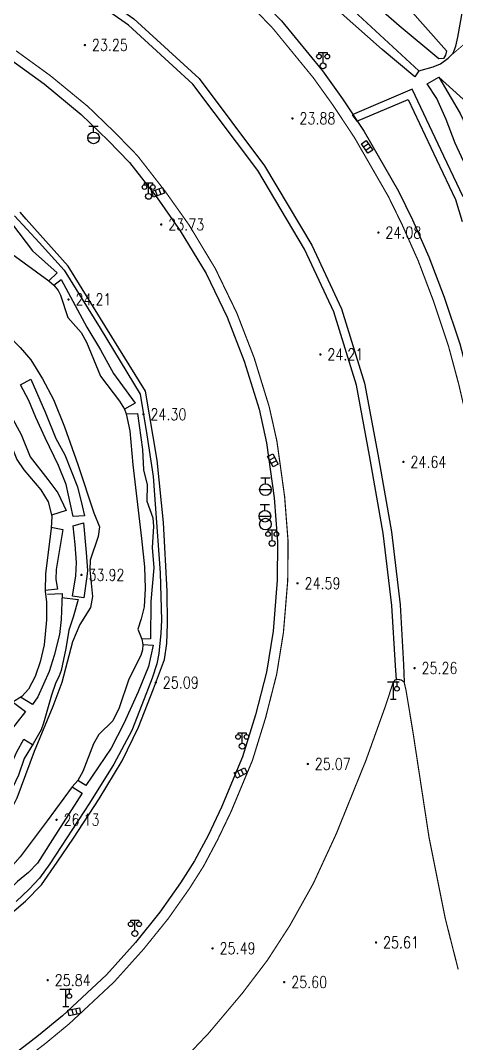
# Model space of a CAD drawing. Extents: x 404846 to 408477, y 3390929 to 3392894.
# Drawn here: x 406319.4 to 406356.7, y 3392261.2 to 3392349 of the extents above; entities that cross this region are included whole.
import ezdxf
from ezdxf.enums import TextEntityAlignment as Align

# ---------------------------------------------------------------- set-up
doc = ezdxf.new("R2010")
doc.units = 0
doc.header["$LTSCALE"] = 0.5
doc.header["$PDSIZE"] = 0.2
doc.layers.get('0').update_dxf_attribs({"linetype": 'CONTINUOUS'})
for name, color, linetype in [('DGX', 2, 'CONTINUOUS'), ('DLDW', 11, 'CONTINUOUS'), ('DLSS', 4, 'CONTINUOUS'), ('DMTZ', 3, 'CONTINUOUS'), ('GCD', 1, 'CONTINUOUS'), ('GXYZ', 2, 'CONTINUOUS'), ('SXSS', 5, 'CONTINUOUS'), ('ZBTZ', 3, 'CONTINUOUS')]:
    doc.layers.add(name, color=color, linetype=linetype)
doc.styles.add('HZ', font='rs.shx', dxfattribs={"width": 0.8, "bigfont": 'hztxt.shx'})
doc.linetypes.add('10411', pattern='A,2,[150,AAA.SHX,S=1,R=0,X=0,Y=1],2,[151,AAA.SHX,S=1,R=0,X=0,Y=3],1e-11', length=4)
doc.linetypes.add('10422', pattern='A,0.75,[150,AAA.SHX,S=0.5,R=0,X=0,Y=0.5],1.5,[177,AAA.SHX,S=1,R=0,X=0,Y=0.4],0.75', length=3)
doc.linetypes.add('1161', pattern='A,0,[149,AAA.SHX,S=0.15,R=0,X=0,Y=0],-1.6', length=1.6)

# ---------------------------------------------------------------- blocks, each defined once
blk = doc.blocks.new('gc097')
for p, q in [((-0.7, 2), (-0.7, 2.3)), ((-0.7, 2.3), (0.7, 2.3)), ((0, 0.5), (0, 2.3)), ((0.7, 2.3), (0.7, 2))]:
    blk.add_line(p, q)
for centre, radius in [((-0.7, 1.6), 0.4), ((0.73, 1.6), 0.4), ((0, 0), 0.5)]:
    blk.add_circle(centre, radius)
blk = doc.blocks.new('gc063')
for p, q in [((-1, 3), (1, 3)), ((0, 0), (0, 3)), ((0.6, 3), (0.6, 2.2)), ((-0.5, 0), (0.5, 0))]:
    blk.add_line(p, q)
blk.add_circle((0.6, 1.8), 0.4)
blk.add_point((0.6, 3))
blk.add_point((0.6, 3))
blk = doc.blocks.new('GC200')
at = {"linetype": 'Continuous', "const_width": 0.2, "flags": 128}
blk.add_lwpolyline([(-0.1, 0, 1), (0.1, 0, 1)], format="xyb", close=True, dxfattribs=at)
blk = doc.blocks.new('gc188')
blk.add_circle((0, 0), 1)
blk = doc.blocks.new('gc041')
for p, q in [((-1, 0.5), (1, 0.5)), ((-1, -0.5), (-1, 0.5)), ((-0.33, 0.5), (-0.33, -0.5)), ((0.33, 0.5), (0.33, -0.5)), ((1, 0.5), (1, -0.5)), ((1, -0.5), (-1, -0.5))]:
    blk.add_line(p, q)
blk = doc.blocks.new('gc133')
for p, q in [((-0.8, 2), (0.8, 2)), ((0, 1), (0, 2)), ((-1, 0), (1, 0))]:
    blk.add_line(p, q)
blk.add_circle((0, 0), 1)

msp = doc.modelspace()

# ---------------------------------------------------------------- linework, layer by layer
at = {"layer": 'DGX', "linetype": 'Continuous', "const_width": 0.075, "elevation": 25, "flags": 128}
msp.add_lwpolyline([(406356.202, 3392345.954), (406357.523, 3392347.096), (406358.46, 3392347.589), (406359.571, 3392348.012), (406360.892, 3392348.219)], dxfattribs=at)
at = {"layer": 'DLSS', "linetype": 'Continuous', "const_width": 0.1, "flags": 128}
for points, elevation in [([(406321.363, 3392363.37), (406325.194, 3392361.305), (406327.691, 3392359.851), (406329.502, 3392358.625), (406331.939, 3392356.815), (406333.919, 3392355.167), (406336.495, 3392352.862), (406338.799, 3392350.632), (406341.009, 3392348.331), (406344.475, 3392344.096), (406346.167, 3392341.732), (406347.989, 3392338.984), (406350.903, 3392333.92), (406352.078, 3392331.515), (406353.473, 3392328.379), (406354.77, 3392324.956), (406356.083, 3392321), (406356.945, 3392317.789), (406358.044, 3392313.046), (406358.958, 3392308.331), (406360.178, 3392301.12), (406361.767, 3392290.6), (406363.338, 3392280.298)], 24.191), ([(406318.978, 3392346.418), (406321.919, 3392344.282), (406325.143, 3392341.633), (406327.492, 3392339.366), (406329.383, 3392337.422), (406331.785, 3392334.332), (406333.809, 3392331.477), (406336.057, 3392327.743), (406337.903, 3392323.927), (406339.394, 3392320.076), (406340.681, 3392315.89), (406341.344, 3392312.932), (406342.006, 3392308.169), (406342.303, 3392304.332), (406342.272, 3392300.959), (406341.904, 3392296.511), (406341.322, 3392292.921), (406340.375, 3392289.204), (406339.247, 3392285.548), (406337.416, 3392281.152), (406336.243, 3392278.706), (406335.064, 3392276.48), (406333.827, 3392274.526), (406332.027, 3392271.973), (406329.904, 3392269.34), (406327.376, 3392266.529), (406323.548, 3392262.956), (406321.462, 3392261.232), (406319.149, 3392259.463)], 24.731), ([(406323.172, 3392251.45), (406326.032, 3392253.368), (406328.534, 3392255.363), (406330.417, 3392257.044), (406333.091, 3392259.609), (406335.501, 3392262.149), (406338.38, 3392265.568), (406340.525, 3392268.391), (406342.452, 3392271.372), (406344.453, 3392274.954), (406346.442, 3392279.257), (406348.975, 3392285.531), (406350.674, 3392290.26), (406351.31, 3392292.215), (406351.467, 3392292.434), (406351.587, 3392292.462), (406351.707, 3392292.491), (406352.021, 3392292.438), (406352.255, 3392292.251), (406352.415, 3392291.572), (406353.024, 3392287.897), (406354.391, 3392278.934), (406355.785, 3392271.973), (406356.895, 3392267.599)], 25.378)]:
    msp.add_lwpolyline(points, dxfattribs=dict(at, elevation=elevation))
at = {"layer": 'DMTZ', "linetype": '10411', "flags": 128}
for points, elevation in [([(406335.716, 3392367.498), (406338.594, 3392364.668), (406343.657, 3392359.461), (406350.953, 3392352.014), (406355.879, 3392346.404), (406355.807, 3392346.045), (406355.626, 3392345.767), (406355.228, 3392345.718), (406351.818, 3392348.573), (406341.522, 3392357.594), (406333.724, 3392364.358)], 25.208), ([(406376.002, 3392294.578), (406375.329, 3392297.432), (406374.727, 3392299.162), (406372.76, 3392302.312), (406370.505, 3392307.495), (406369.238, 3392309.856), (406369.022, 3392310.48), (406368.969, 3392311.006), (406369.177, 3392311.582), (406370.243, 3392313.348), (406370.526, 3392314.306), (406370.596, 3392315.262), (406370.495, 3392315.556), (406370.176, 3392316.026), (406368.945, 3392317.379), (406368.531, 3392318.049), (406367.42, 3392320.342), (406366.923, 3392321.185), (406365.209, 3392323.31), (406364.937, 3392323.772), (406364.827, 3392324.158), (406364.955, 3392324.579), (406365.872, 3392326.007), (406365.98, 3392326.493), (406366.01, 3392327.257), (406365.761, 3392329.822), (406365.439, 3392331.862), (406365.057, 3392333.352), (406364.72, 3392334.102), (406364.128, 3392335.085), (406362.315, 3392337.482), (406360.849, 3392339.015), (406358.233, 3392341.437), (406355.236, 3392344.151)], 31.288), ([(406317.126, 3392323.184), (406319.323, 3392320.972), (406320.227, 3392319.894), (406321.232, 3392318.27), (406322.17, 3392316.516), (406323.141, 3392314.172), (406324.285, 3392310.933), (406325.637, 3392306.768), (406326.124, 3392305.593), (406326.022, 3392304.762), (406325.337, 3392302.718), (406325.311, 3392301.888), (406325.516, 3392299.593), (406325.368, 3392298.651), (406324.431, 3392297.197), (406323.823, 3392295.704), (406322.888, 3392292.229), (406322.129, 3392290.154), (406320.514, 3392286.296), (406319.032, 3392282.31), (406318.512, 3392281.273), (406318.023, 3392280.58), (406317.086, 3392279.756), (406313.312, 3392277.012), (406311.039, 3392275.212), (406310.381, 3392273.781), (406308.965, 3392273.089), (406306.605, 3392272.24), (406304.546, 3392271.576), (406303.571, 3392271.09), (406302.593, 3392270.257), (406302.299, 3392269.982), (406301.855, 3392269.823), (406301.087, 3392269.862), (406298.589, 3392270.573), (406296.143, 3392271.1)], 33.1)]:
    msp.add_lwpolyline(points, dxfattribs=dict(at, elevation=elevation))
at = {"layer": 'DMTZ', "linetype": '10422', "flags": 128}
for points, elevation in [([(406353.517, 3392344.691), (406353.163, 3392344.193), (406350.382, 3392346.522), (406345.595, 3392350.78), (406341.935, 3392354.233), (406339.604, 3392356.075), (406338.159, 3392357.654), (406338.748, 3392358.171)], 24.462), ([(406359.74, 3392333.26), (406358.851, 3392333.056), (406357.942, 3392334.675), (406357.537, 3392336.536), (406356.622, 3392338.496), (406355.867, 3392340.53), (406355.072, 3392342.332), (406354.236, 3392343.594), (406355.236, 3392344.151)], 24.9), ([(406308.731, 3392337.244), (406309.38, 3392338.213), (406312.061, 3392336.116), (406316.835, 3392333.05), (406317.87, 3392332.274), (406318.679, 3392331.513), (406320.395, 3392329.271), (406322.499, 3392327.369), (406321.78, 3392326.689)], 23.717), ([(406322.218, 3392326.312), (406322.841, 3392326.792), (406325.044, 3392322.713), (406326.211, 3392320.764), (406327.333, 3392318.721), (406329.177, 3392316.198), (406328.259, 3392315.662)], 24.482), ([(406314.458, 3392318.505), (406315.123, 3392319.031), (406315.608, 3392318.294), (406316.184, 3392317.713), (406317.193, 3392316.936), (406317.841, 3392316.479), (406318.138, 3392316.03), (406318.535, 3392315.137), (406319.41, 3392313.505), (406320.191, 3392311.584), (406321.692, 3392309.645), (406322.545, 3392308.484), (406323.262, 3392306.99), (406322.017, 3392306.578)], 34.568), ([(406328.411, 3392315.272), (406329.398, 3392315.305), (406329.821, 3392312.225), (406329.913, 3392310.462), (406330.211, 3392309.188), (406330.184, 3392307.775), (406330.692, 3392306.342), (406330.749, 3392305.596), (406330.659, 3392303.82), (406330.802, 3392302.074), (406330.536, 3392299.166), (406330.504, 3392295.983), (406329.766, 3392295.946)], 25.16), ([(406321.998, 3392305.554), (406322.997, 3392305.339), (406322.408, 3392301.925), (406322.371, 3392301.054), (406322.534, 3392300.218), (406321.463, 3392300.12)], 34.207), ([(406322.902, 3392299.526), (406324.306, 3392299.346), (406323.859, 3392297.838), (406323.496, 3392296.723), (406323.241, 3392295.137), (406322.849, 3392293.263), (406322.678, 3392292.782), (406322.343, 3392292.152), (406322.014, 3392291.142), (406321.329, 3392288.726), (406321.133, 3392288.166), (406320.439, 3392286.971), (406319.68, 3392285.709), (406319.171, 3392284.279), (406317.691, 3392281.117), (406317.22, 3392280.428), (406316.751, 3392279.971), (406314.675, 3392278.598)], 33.69), ([(406321.679, 3392299.808), (406322.914, 3392299.863), (406322.831, 3392297.643), (406322.701, 3392296.351), (406322.243, 3392294.544), (406321.826, 3392293.173), (406320.844, 3392291.002), (406320.396, 3392290.346), (406319.354, 3392290.959)], 34.11), ([(406329.844, 3392295.473), (406330.726, 3392295.432), (406330.341, 3392293.584), (406329.452, 3392291.422), (406328.207, 3392288.715), (406327.122, 3392286.587), (406324.943, 3392283.397), (406324.281, 3392283.828)], 25.625), ([(406318.644, 3392290.605), (406319.769, 3392289.747), (406318.341, 3392287.897), (406318.129, 3392287.199), (406317.306, 3392284.672), (406316.79, 3392283.666), (406316.509, 3392283.337), (406315.642, 3392282.415), (406314.784, 3392281.563), (406314.459, 3392281.146), (406313.824, 3392279.597), (406313.155, 3392278.479), (406312.778, 3392278.079), (406310.887, 3392276.559), (406310.323, 3392277.137)], 33.877), ([(406314.675, 3392278.598), (406314.052, 3392279.397), (406315.177, 3392280.213), (406316.093, 3392280.935), (406316.522, 3392281.507), (406317.374, 3392282.879), (406318.161, 3392284.304), (406319.041, 3392286.263), (406319.626, 3392287.365), (406320.392, 3392286.893)], 33.623), ([(406323.789, 3392283.264), (406324.646, 3392282.724), (406322.104, 3392278.749), (406320.799, 3392276.727), (406320.046, 3392275.926), (406319.085, 3392275.147), (406317.681, 3392273.668), (406316.624, 3392272.703), (406315.364, 3392271.702), (406314.431, 3392271.1), (406311.941, 3392269.869), (406307.532, 3392268.078), (406305.219, 3392267.249)], 26.517)]:
    msp.add_lwpolyline(points, dxfattribs=dict(at, elevation=elevation))
for points, elevation in [([(406323.863, 3392306.454), (406323.268, 3392309.197), (406322.6, 3392310.832), (406321.471, 3392313.211), (406320.67, 3392314.967), (406320.069, 3392316.425), (406319.352, 3392317.765), (406320.238, 3392318.238), (406321.497, 3392315.351), (406322.389, 3392313.161), (406323.163, 3392311.755), (406323.712, 3392310.376), (406324.252, 3392309.016), (406324.643, 3392307.395), (406324.846, 3392306.536), (406323.863, 3392306.454)], 34.207), ([(406324.757, 3392305.929), (406324.983, 3392303.364), (406325.097, 3392301.847), (406325.049, 3392301.318), (406324.796, 3392299.486), (406323.812, 3392299.621), (406324.103, 3392301.378), (406324.16, 3392302.512), (406324.041, 3392304.061), (406323.879, 3392305.671), (406324.757, 3392305.929)], 34.011)]:
    msp.add_lwpolyline(points, close=True, dxfattribs=dict(at, elevation=elevation))
at = {"layer": 'SXSS', "linetype": 'Continuous', "flags": 128}
for points, elevation in [([(406357.309, 3392333.903), (406355.664, 3392337.391), (406352.936, 3392343.135), (406347.797, 3392340.922), (406348.197, 3392340.382), (406352.596, 3392342.241), (406355.04, 3392337.095), (406356.663, 3392333.654), (406357.23, 3392331.776)], 25.087), ([(406318.598, 3392272.473), (406319.771, 3392273.476), (406321.151, 3392274.874), (406322.509, 3392276.82), (406323.889, 3392278.882), (406326.109, 3392282.244), (406328.077, 3392285.49), (406329.481, 3392288.383), (406330.758, 3392291.689), (406331.697, 3392294.194), (406331.901, 3392295.58), (406331.975, 3392297.249), (406331.919, 3392300.056), (406331.606, 3392305.943), (406331.073, 3392311.303), (406330.069, 3392317.226), (406327.793, 3392320.918), (406323.444, 3392327.948), (406319.829, 3392331.966), (406319.338, 3392332.563)], 25.178), ([(406318.853, 3392332.267), (406320.943, 3392329.961), (406323.087, 3392327.593), (406326.177, 3392322.626), (406329.62, 3392316.963), (406330.182, 3392313.486), (406330.74, 3392309.909), (406330.898, 3392307.533), (406331.318, 3392301.633), (406331.451, 3392297.568), (406331.38, 3392296.446), (406331.216, 3392294.706), (406331.036, 3392293.821), (406330.654, 3392292.602), (406329.755, 3392290.312), (406328.897, 3392288.104), (406327.353, 3392285.209), (406325.258, 3392281.861), (406321.883, 3392276.666), (406320.979, 3392275.45), (406320.095, 3392274.487), (406318.986, 3392273.449)], 25.181)]:
    msp.add_lwpolyline(points, dxfattribs=dict(at, elevation=elevation))
at = {"layer": 'ZBTZ', "linetype": '1161', "flags": 128}
for points, elevation in [([(406295.986, 3392384.881), (406295.825, 3392383.24), (406295.941, 3392382.404), (406296.22, 3392381.635), (406296.703, 3392381.133), (406297.333, 3392380.643), (406298.102, 3392380.183), (406300.763, 3392378.929), (406304.132, 3392377.458), (406311.282, 3392374.089), (406317.926, 3392371.361), (406322.668, 3392369.283), (406325.933, 3392367.698), (406328.205, 3392366.275), (406333.059, 3392362.833), (406338.037, 3392358.643), (406338.748, 3392358.171), (406345.719, 3392351.925), (406353.517, 3392344.691), (406354.752, 3392345.048), (406355.373, 3392345.313), (406356.042, 3392345.788), (406356.457, 3392346.22), (406356.684, 3392346.808), (406356.86, 3392347.598), (406357.255, 3392349.81), (406357.306, 3392350.618), (406357.257, 3392351.18), (406356.878, 3392352.413), (406356.269, 3392353.735), (406355.365, 3392354.878), (406353.921, 3392356.164), (406352.208, 3392357.429), (406347.953, 3392360.341), (406345.561, 3392362.331), (406340.487, 3392366.891), (406337.16, 3392369.698), (406334.459, 3392371.837), (406330.961, 3392374.323)], 23.606), ([(406210.924, 3392368.149), (406217.428, 3392368.545), (406239.762, 3392370.479), (406276.864, 3392373.568), (406283.739, 3392373.991), (406288.427, 3392373.954), (406293.728, 3392373.531), (406298.481, 3392372.795), (406302.495, 3392371.875), (406307.839, 3392370.255), (406310.926, 3392369.133), (406315.536, 3392367.17), (406318.281, 3392365.921), (406321.785, 3392364.262), (406325.673, 3392362.16), (406328.212, 3392360.681), (406330.069, 3392359.424), (406332.545, 3392357.585), (406334.559, 3392355.909), (406337.163, 3392353.579), (406339.494, 3392351.323), (406341.742, 3392348.981), (406345.253, 3392344.692), (406346.974, 3392342.288), (406348.822, 3392339.5), (406351.769, 3392334.38), (406352.966, 3392331.929), (406354.379, 3392328.752), (406355.694, 3392325.284), (406357.022, 3392321.281), (406357.896, 3392318.026), (406359.003, 3392313.25), (406359.922, 3392308.506), (406361.145, 3392301.275), (406362.345, 3392293.331), (406361.373, 3392293.212)], 23.465), ([(406351.587, 3392292.462), (406351.503, 3392293.684), (406351.213, 3392298.828), (406350.459, 3392305.034), (406349.293, 3392311.686), (406348.157, 3392317.735), (406346.226, 3392324.035), (406343.712, 3392329.409), (406339.7, 3392336.153), (406334.144, 3392343.564), (406328.628, 3392348.62), (406319.809, 3392354.799), (406310.051, 3392359.608), (406303.011, 3392362.068), (406292.604, 3392364.231), (406288.741, 3392364.668), (406288.82, 3392365.372), (406292.716, 3392364.932), (406303.201, 3392362.753), (406310.325, 3392360.263), (406320.172, 3392355.41), (406329.073, 3392349.174), (406334.672, 3392344.042), (406340.29, 3392336.548), (406344.339, 3392329.742), (406346.889, 3392324.291), (406348.847, 3392317.905), (406349.99, 3392311.812), (406351.16, 3392305.138), (406351.92, 3392298.891), (406352.211, 3392293.728), (406352.255, 3392292.251)], 23.924), ([(406278.288, 3392355.7), (406283.213, 3392356.088), (406285.498, 3392356.139), (406287.856, 3392356.107), (406291.501, 3392355.784), (406293.701, 3392355.497), (406296.081, 3392354.995), (406298.988, 3392354.255), (406302.805, 3392353.067), (406307.431, 3392351.258), (406310.522, 3392349.885), (406313.494, 3392348.464), (406316.385, 3392346.924), (406318.484, 3392345.669), (406321.371, 3392343.572), (406324.547, 3392340.963), (406326.859, 3392338.731), (406328.705, 3392336.832), (406331.065, 3392333.797), (406333.058, 3392330.986), (406335.268, 3392327.316), (406337.08, 3392323.569), (406338.546, 3392319.782), (406339.814, 3392315.66), (406340.461, 3392312.772), (406341.114, 3392308.073), (406341.406, 3392304.302), (406341.375, 3392301.001), (406341.014, 3392296.62), (406340.444, 3392293.104), (406339.512, 3392289.447), (406338.403, 3392285.854), (406336.598, 3392281.519), (406335.443, 3392279.11), (406334.288, 3392276.931), (406333.081, 3392275.025), (406331.311, 3392272.514), (406329.221, 3392269.922), (406326.735, 3392267.158), (406322.956, 3392263.63), (406320.904, 3392261.934), (406318.629, 3392260.194), (406316.423, 3392258.735), (406313.98, 3392257.281), (406311.859, 3392256.217), (406308.353, 3392254.634), (406306.567, 3392254.061), (406305.608, 3392254.211), (406304.268, 3392254.51)], 24.204), ([(406355.236, 3392344.151), (406357.07, 3392341.049), (406357.556, 3392340.005), (406357.864, 3392339.053), (406358.174, 3392336.14), (406358.38, 3392335.127), (406358.842, 3392334.311), (406360.318, 3392332.585), (406360.987, 3392331.401), (406361.631, 3392329.775), (406362.037, 3392328.279), (406362.2, 3392326.988), (406362.12, 3392326.132), (406361.697, 3392323.945), (406361.602, 3392323.097), (406361.697, 3392322.085), (406361.929, 3392321.603), (406362.624, 3392320.632), (406363.345, 3392319.288), (406364.035, 3392317.514), (406364.526, 3392315.706), (406364.72, 3392314.273), (406364.471, 3392310.985), (406364.556, 3392309.9), (406364.802, 3392309.289), (406365.592, 3392307.801), (406367.041, 3392304.253), (406367.907, 3392302.265), (406368.262, 3392300.969), (406368.83, 3392298.018), (406369.375, 3392296.103), (406370.003, 3392294.783), (406370.928, 3392293.666), (406371.199, 3392293.06), (406370.579, 3392291.734), (406370.585, 3392291.303), (406370.737, 3392290.804), (406371.538, 3392289.291), (406372.408, 3392287.868)], 25.563), ([(406317.541, 3392331.479), (406317.688, 3392331.196), (406318.375, 3392329.366), (406318.617, 3392329.011), (406321.78, 3392326.689), (406322.218, 3392326.312), (406322.589, 3392325.862), (406322.784, 3392325.468), (406323.406, 3392323.536), (406324.545, 3392322.257), (406325.012, 3392321.429), (406326.206, 3392318.513), (406327.835, 3392316.361), (406328.259, 3392315.662), (406328.411, 3392315.272), (406328.732, 3392313.817), (406328.976, 3392310.907), (406329.735, 3392304.568), (406329.978, 3392302.151), (406330.051, 3392300.28), (406329.949, 3392298.704), (406329.699, 3392297.675), (406329.415, 3392296.802), (406329.766, 3392295.946), (406329.844, 3392295.473), (406329.811, 3392295.024), (406329.662, 3392294.541), (406328.634, 3392292.502), (406327.82, 3392290.041), (406327.268, 3392288.946), (406326.082, 3392287.773), (406325.601, 3392286.961), (406324.688, 3392284.581), (406324.281, 3392283.828), (406323.789, 3392283.264), (406321.651, 3392280.354), (406319.315, 3392277.267), (406316.895, 3392274.559), (406315.613, 3392273.313), (406314.586, 3392272.446), (406313.417, 3392271.685), (406311.971, 3392270.922), (406310.292, 3392270.168), (406308.809, 3392269.617), (406307.151, 3392269.096), (406306.317, 3392268.652), (406305.219, 3392267.249), (406304.057, 3392266.72), (406303.276, 3392266.567), (406301.515, 3392266.466)], 25.497), ([(406313.949, 3392319.836), (406314.458, 3392318.505), (406314.989, 3392317.787), (406317.161, 3392315.465), (406318.135, 3392313.634), (406319.042, 3392311.361), (406319.643, 3392310.481), (406321.089, 3392308.743), (406321.726, 3392307.733), (406322.04, 3392306.486), (406321.993, 3392305.432), (406321.508, 3392301.578), (406321.461, 3392300.049), (406321.584, 3392299.109), (406321.596, 3392297.612), (406321.373, 3392295.457), (406321.046, 3392293.992), (406320.612, 3392292.745), (406320.045, 3392291.659), (406319.471, 3392291.034), (406318.631, 3392290.496), (406318.446, 3392290.222), (406318.091, 3392289.346), (406316.504, 3392286.885), (406316.131, 3392286.164), (406315.64, 3392284.544), (406315.298, 3392283.887), (406314.024, 3392282.989), (406313.774, 3392282.643), (406313.579, 3392282.189), (406312.907, 3392279.84), (406312.473, 3392279.173), (406311.857, 3392278.472), (406310.193, 3392277.025), (406309.122, 3392276.419), (406307.961, 3392275.918), (406306.868, 3392275.651), (406303.453, 3392275.261), (406302.25, 3392274.999), (406301.407, 3392274.628), (406300.978, 3392274.339), (406300.218, 3392273.198), (406299.783, 3392272.877), (406298.741, 3392272.364), (406296.143, 3392271.1)], 33.986)]:
    msp.add_lwpolyline(points, dxfattribs=dict(at, elevation=elevation))

# ---------------------------------------------------------------- block references
at = {"layer": 'DLDW', "linetype": 'Continuous', "xscale": 0.5, "yscale": 0.5}
for p in [(406345.303, 3392345.124, 24.232), (406330.337, 3392333.93, 23.797), (406340.934, 3392304.161, 24.795), (406338.37, 3392286.758, 25.338), (406329.164, 3392270.685, 25.608)]:
    msp.add_blockref('gc097', p, dxfattribs=at)
at = {"layer": 'DLSS', "linetype": 'Continuous', "xscale": 0.5, "yscale": 0.5}
for p in [(406351.334, 3392290.787, 25.302), (406323.238, 3392264.419, 25.785)]:
    msp.add_blockref('gc063', p, dxfattribs=at)
at = {"layer": 'GCD', "linetype": 'Continuous'}
ref = msp.add_blockref('GC200', (406324.876, 3392346.914, 23.251), dxfattribs=dict(at, xscale=0.5, yscale=0.5, zscale=0.5))
ref.add_attrib('height', '23.25', dxfattribs={"linetype": 'Continuous', "height": 1, "style": 'HZ', "width": 0.8}).set_placement((406325.476, 3392346.914, 23.251), align=Align.MIDDLE_LEFT)
ref = msp.add_blockref('GC200', (406342.675, 3392340.619, 23.884), dxfattribs=dict(at, xscale=0.5, yscale=0.5, zscale=0.5))
ref.add_attrib('height', '23.88', dxfattribs={"linetype": 'Continuous', "height": 1, "style": 'HZ', "width": 0.8}).set_placement((406343.275, 3392340.619, 23.884), align=Align.MIDDLE_LEFT)
ref = msp.add_blockref('GC200', (406331.426, 3392331.517, 23.73), dxfattribs=dict(at, xscale=0.5, yscale=0.5, zscale=0.5))
ref.add_attrib('height', '23.73', dxfattribs={"linetype": 'Continuous', "height": 1, "style": 'HZ', "width": 0.8}).set_placement((406332.026, 3392331.517, 23.73), align=Align.MIDDLE_LEFT)
ref = msp.add_blockref('GC200', (406350.048, 3392330.822, 24.077), dxfattribs=dict(at, xscale=0.5, yscale=0.5, zscale=0.5))
ref.add_attrib('height', '24.08', dxfattribs={"linetype": 'Continuous', "height": 1, "style": 'HZ', "width": 0.8}).set_placement((406350.648, 3392330.822, 24.077), align=Align.MIDDLE_LEFT)
ref = msp.add_blockref('GC200', (406323.469, 3392325.085, 24.207), dxfattribs=dict(at, xscale=0.5, yscale=0.5, zscale=0.5))
ref.add_attrib('height', '24.21', dxfattribs={"linetype": 'Continuous', "height": 1, "style": 'HZ', "width": 0.8}).set_placement((406324.069, 3392325.085, 24.207), align=Align.MIDDLE_LEFT)
ref = msp.add_blockref('GC200', (406345.072, 3392320.37, 24.207), dxfattribs=dict(at, xscale=0.5, yscale=0.5, zscale=0.5))
ref.add_attrib('height', '24.21', dxfattribs={"linetype": 'Continuous', "height": 1, "style": 'HZ', "width": 0.8}).set_placement((406345.672, 3392320.37, 24.207), align=Align.MIDDLE_LEFT)
ref = msp.add_blockref('GC200', (406329.9, 3392315.232, 24.296), dxfattribs=dict(at, xscale=0.5, yscale=0.5, zscale=0.5))
ref.add_attrib('height', '24.30', dxfattribs={"linetype": 'Continuous', "height": 1, "style": 'HZ', "width": 0.8}).set_placement((406330.5, 3392315.232, 24.296), align=Align.MIDDLE_LEFT)
ref = msp.add_blockref('GC200', (406352.197, 3392311.149, 24.637), dxfattribs=dict(at, xscale=0.5, yscale=0.5, zscale=0.5))
ref.add_attrib('height', '24.64', dxfattribs={"linetype": 'Continuous', "height": 1, "style": 'HZ', "width": 0.8}).set_placement((406352.797, 3392311.149, 24.637), align=Align.MIDDLE_LEFT)
ref = msp.add_blockref('GC200', (406324.584, 3392301.454, 33.919), dxfattribs=dict(at, xscale=0.5, yscale=0.5, zscale=0.5))
ref.add_attrib('height', '33.92', dxfattribs={"linetype": 'Continuous', "height": 1, "style": 'HZ', "width": 0.8}).set_placement((406325.184, 3392301.454, 33.919), align=Align.MIDDLE_LEFT)
ref = msp.add_blockref('GC200', (406343.11, 3392300.735, 24.585), dxfattribs=dict(at, xscale=0.5, yscale=0.5, zscale=0.5))
ref.add_attrib('height', '24.59', dxfattribs={"linetype": 'Continuous', "height": 1, "style": 'HZ', "width": 0.8}).set_placement((406343.71, 3392300.735, 24.585), align=Align.MIDDLE_LEFT)
ref = msp.add_blockref('GC200', (406353.148, 3392293.456, 25.264), dxfattribs=dict(at, xscale=0.5, yscale=0.5, zscale=0.5))
ref.add_attrib('height', '25.26', dxfattribs={"linetype": 'Continuous', "height": 1, "style": 'HZ', "width": 0.8}).set_placement((406353.748, 3392293.456, 25.264), align=Align.MIDDLE_LEFT)
ref = msp.add_blockref('GC200', (406330.956, 3392292.217, 25.093), dxfattribs=dict(at, xscale=0.5, yscale=0.5, zscale=0.5))
ref.add_attrib('height', '25.09', dxfattribs={"linetype": 'Continuous', "height": 1, "style": 'HZ', "width": 0.8}).set_placement((406331.556, 3392292.217, 25.093), align=Align.MIDDLE_LEFT)
ref = msp.add_blockref('GC200', (406343.994, 3392285.235, 25.072), dxfattribs=dict(at, xscale=0.5, yscale=0.5, zscale=0.5))
ref.add_attrib('height', '25.07', dxfattribs={"linetype": 'Continuous', "height": 1, "style": 'HZ', "width": 0.8}).set_placement((406344.594, 3392285.235, 25.072), align=Align.MIDDLE_LEFT)
ref = msp.add_blockref('GC200', (406322.445, 3392280.446, 26.126), dxfattribs=dict(at, xscale=0.5, yscale=0.5, zscale=0.5))
ref.add_attrib('height', '26.13', dxfattribs={"linetype": 'Continuous', "height": 1, "style": 'HZ', "width": 0.8}).set_placement((406323.045, 3392280.446, 26.126), align=Align.MIDDLE_LEFT)
ref = msp.add_blockref('GC200', (406349.844, 3392269.922, 25.607), dxfattribs=dict(at, xscale=0.5, yscale=0.5, zscale=0.5))
ref.add_attrib('height', '25.61', dxfattribs={"linetype": 'Continuous', "height": 1, "style": 'HZ', "width": 0.8}).set_placement((406350.444, 3392269.922, 25.607), align=Align.MIDDLE_LEFT)
ref = msp.add_blockref('GC200', (406335.827, 3392269.413, 25.492), dxfattribs=dict(at, xscale=0.5, yscale=0.5, zscale=0.5))
ref.add_attrib('height', '25.49', dxfattribs={"linetype": 'Continuous', "height": 1, "style": 'HZ', "width": 0.8}).set_placement((406336.427, 3392269.413, 25.492), align=Align.MIDDLE_LEFT)
ref = msp.add_blockref('GC200', (406321.686, 3392266.686, 25.836), dxfattribs=dict(at, xscale=0.5, yscale=0.5, zscale=0.5))
ref.add_attrib('height', '25.84', dxfattribs={"linetype": 'Continuous', "height": 1, "style": 'HZ', "width": 0.8}).set_placement((406322.286, 3392266.686, 25.836), align=Align.MIDDLE_LEFT)
ref = msp.add_blockref('GC200', (406341.971, 3392266.516, 25.602), dxfattribs=dict(at, xscale=0.5, yscale=0.5, zscale=0.5))
ref.add_attrib('height', '25.60', dxfattribs={"linetype": 'Continuous', "height": 1, "style": 'HZ', "width": 0.8}).set_placement((406342.571, 3392266.516, 25.602), align=Align.MIDDLE_LEFT)
at = {"layer": 'GXYZ', "linetype": 'Continuous', "xscale": 0.5, "yscale": 0.5}
for name, p in [('gc133', (406325.619, 3392338.949, 23.483)), ('gc133', (406340.358, 3392308.771, 24.771)), ('gc133', (406340.319, 3392306.491, 24.805)), ('gc188', (406340.362, 3392305.811, 24.788))]:
    msp.add_blockref(name, p, dxfattribs=at)
for p, rotation in [((406349.078, 3392338.178, 24.334), 124.3019998151563), ((406331.139, 3392334.281, 23.715), 19.81975308125953), ((406341.003, 3392311.28, 24.707), 297.528187198177), ((406338.228, 3392284.468, 25.34), 26.80141981586843), ((406323.968, 3392263.967, 25.76), 12.23346531724758)]:
    msp.add_blockref('gc041', p, dxfattribs=dict(at, rotation=rotation))

doc.saveas('drawing.dxf')
